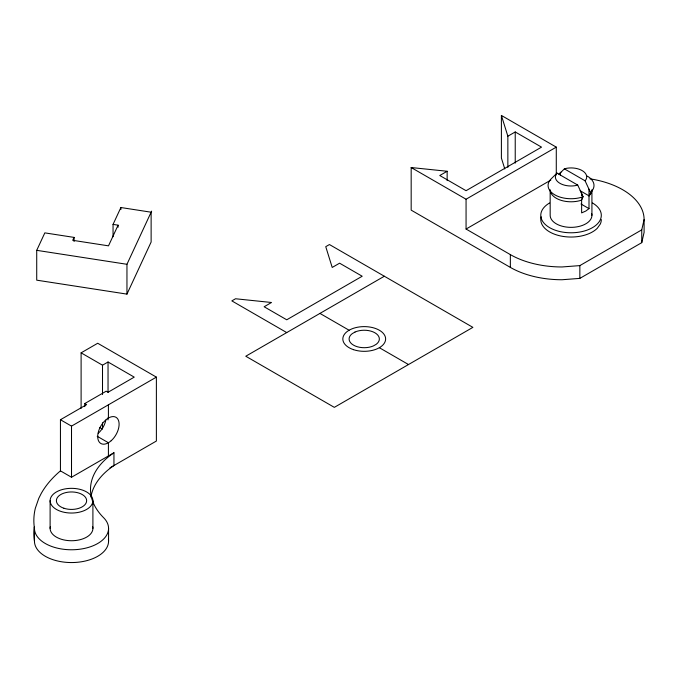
<?xml version="1.0" encoding="UTF-8"?>
<svg xmlns="http://www.w3.org/2000/svg" width="678" height="678" viewBox="0 0 678 678"><rect width="100%" height="100%" fill="white"/><g stroke="black" fill="none" stroke-linecap="round" stroke-linejoin="round"><path stroke-width="1.02" d="M447.149 180.611L447.149 171.263L411.173 167.534L411.173 210.138L510.348 267.395A73.055 42.18 0 0 0 562.003 279.743L579.851 278.387L641.752 242.656L641.752 229.867L644.1 219.562A73.055 42.18 0 0 0 589.953 178.823M641.752 242.656L644.1 232.351L644.1 219.562M550.214 190.526A20.874 12.051 0 0 0 581.478 200.179L582.521 196.959L581.122 192.298L577.707 185.06L557.002 173.11L551.155 178.848A22.959 13.255 0 0 0 554.807 194.849A22.959 13.255 0 0 0 582.521 196.959L583.105 196.705L581.122 192.298M589.004 189.154L589.004 208.629L585.8 211.044L581.631 212.892L581.631 200.112L583.105 196.705M580.088 190.696L589.004 195.849L590.928 192.103A22.959 13.255 0 0 0 587.275 176.102M113.048 236.749L113.048 224.401L120.887 207.527L151.126 212.206L151.126 242.029L126.956 294.116L36.722 280.167L36.722 250.335L44.833 232.876L74.063 237.402L74.063 241.512M74.063 237.402L72.716 240.309L108.505 245.843L118.091 225.181L113.048 224.401M126.956 294.116L126.956 264.293L151.626 211.129M557.002 173.11L555.918 174.619A15.653 9.034 0 0 0 575.097 185.687L577.707 185.06M590.487 192.442L585.08 180.806L586.165 179.297A15.653 9.034 0 0 0 566.994 168.229L564.384 168.847L558.986 174.254L560.96 172.136M589.004 195.849L589.123 195.764A20.874 12.051 0 0 0 591.869 190.526M81.106 408.368L81.106 352.84L97.708 343.254L156.381 377.129L156.381 441.039L109.989 467.82M81.106 352.84L102.505 365.196L108.039 362.001L134.236 377.129L108.039 392.257L106.192 391.189L84.792 403.546L84.792 406.614M447.149 171.263L439.776 175.517L466.066 190.696L541.527 147.134L515.229 131.956L507.856 136.21L507.856 167.39M108.421 539.307A37.053 21.391 0 0 1 73.122 562.537A37.053 21.391 0 0 1 34.459 541.163L34.459 528.382A152.414 87.996 0 0 1 35.349 508.22L38.782 498.322L41.231 493.465A152.414 87.996 0 0 1 60.444 470.863L60.444 419.733L86.64 404.605L84.792 403.546M60.444 419.733L71.512 426.123L156.381 377.129M411.173 167.534L466.066 199.222L556.282 147.134L556.282 174.899M384.333 276.234L245.775 356.23L334.33 407.359L472.888 327.364L329.449 244.546L325.754 246.673L332.212 267.446L339.593 263.183L362.196 276.234L286.735 319.796L264.132 306.753L271.514 302.49L235.537 298.761L231.842 300.888L286.735 332.584M466.066 199.222L466.066 229.045L550.816 180.111M60.444 470.863L71.512 477.253L113.946 452.76L113.946 465.54A97.827 56.477 0 0 0 90.903 497.059M466.066 229.045L510.348 254.606A73.055 42.18 0 0 0 562.003 266.963L579.851 265.606L641.752 229.867M36.722 250.335L126.956 264.293M504.779 168.932L501.398 158.05L501.398 115.446L556.282 147.134M564.384 168.847L585.08 180.806M580.978 203.993L589.004 208.629M319.94 313.406L349.094 330.237M379.349 347.704L408.503 364.535M99.827 427.564L101.615 428.598M97.217 436.285L108.412 442.742L108.412 455.955M501.398 115.446L507.856 136.21M591.919 189.738L591.919 215.307M581.631 193.416L581.631 195.332M579.851 265.606L579.851 278.387M560.46 172.67L560.46 175.543M550.172 189.738L550.172 215.307A20.874 12.051 0 0 0 572.41 227.333A20.874 12.051 0 0 0 591.741 213.731M515.229 131.956L515.229 163.127M510.348 254.606L510.348 267.395M120.887 207.527L120.887 209.578M118.091 225.181L118.091 227.24M108.565 528.382L108.565 541.163M108.412 404.825L108.412 418.029M108.039 362.001L108.039 392.384M108.039 417.817L108.039 419.894M102.505 365.196L102.505 394.537M102.505 422.826L102.505 429.106M92.903 500.686A21.399 12.357 0 0 1 60.817 511.39A21.399 12.357 0 0 1 60.817 489.991A21.399 12.357 0 0 1 92.903 500.686L92.903 528.382M71.512 426.123L71.512 477.253M50.113 500.686L50.113 528.382M541.154 216.833A30.264 17.475 0 0 0 560.935 236.037A30.264 17.475 0 0 0 597.259 228.3L600.276 224.087A30.264 17.475 0 0 0 601.31 219.562M92.725 526.772A21.399 12.357 0 0 1 71.512 540.739A21.399 12.357 0 0 1 50.299 526.772M113.946 452.76A97.827 56.477 0 0 0 103.598 517.687A37.053 21.391 0 0 1 81.097 549.044A37.053 21.391 0 0 1 34.459 528.382M34.459 541.163A152.414 87.996 0 0 1 34.239 527.035M105.827 420.165A15.136 8.738 -60 0 1 98.268 433.267M592.445 202.951A30.264 17.475 0 0 1 592.445 227.664A30.264 17.475 0 0 1 549.638 227.664A30.264 17.475 0 0 1 549.638 202.951M355.001 332.042L352.213 333.661A15.136 8.738 0 0 0 353.526 345.153A15.136 8.738 0 0 0 373.442 345.899L376.231 344.288A15.136 8.738 0 0 0 374.917 332.788A15.136 8.738 0 0 0 355.001 332.042M353.526 349.67A21.399 12.357 0 0 0 385.621 338.975A21.399 12.357 0 0 0 353.526 328.271A21.399 12.357 0 0 0 353.526 349.67M111.184 440.725A15.136 8.738 -60 0 0 115.98 417.284A15.136 8.738 -60 0 0 98.073 433.157A15.136 8.738 -60 0 0 111.184 440.725M63.944 508.254A15.136 8.738 0 0 0 86.64 500.686A15.136 8.738 0 0 0 63.944 493.118A15.136 8.738 0 0 0 63.944 508.254"/></g></svg>
